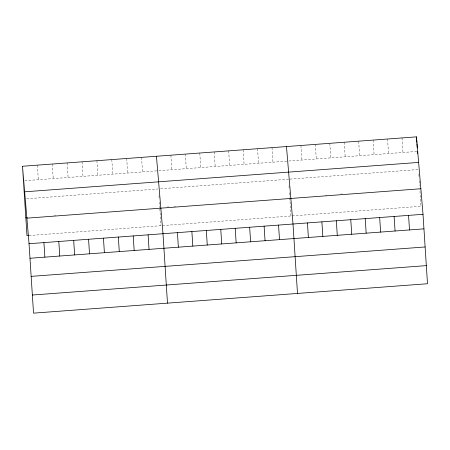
<?xml version="1.0" encoding="UTF-8"?>
<svg xmlns="http://www.w3.org/2000/svg" width="450" height="450" viewBox="0 0 450 450"><rect width="100%" height="100%" fill="white"/><g stroke="black" fill="none" stroke-linecap="round" stroke-linejoin="round"><path stroke-width="0.34" stroke-dasharray="2.25 1.69" d="M24.795 180.709L156.713 170.859M158.766 170.708L286.712 161.156M288.776 161.004L416.723 151.453M26.64 198.771L157.888 188.972M160.627 188.769L288.574 179.218M289.946 179.117L418.584 169.515M54.231 215.46L55.586 215.359M167.338 207.017L168.711 206.916M174.218 206.505L175.59 206.404M325.553 195.21L326.925 195.109M340.684 194.079L342.062 193.978M29.019 235.541L420.964 206.286L419.878 189.568M418.882 174.178L419.057 176.844M419.316 180.844L419.619 185.513M402.024 137.931L402.969 152.482M387.579 139.011L388.519 153.557M373.134 140.091L374.074 154.637M358.689 141.165L359.629 155.717M344.244 142.245L345.184 156.791M329.799 143.325L330.739 157.871M315.354 144.399L316.294 158.951M300.909 145.479L301.849 160.031M289.001 185.884L289.131 187.881M289.434 192.549L289.693 196.549M289.777 197.882L290.953 215.994M272.014 147.639L272.959 162.186M257.569 148.714L258.508 163.266M243.124 149.794L244.063 164.34M228.679 150.874L229.618 165.42M214.234 151.948L215.173 166.5M199.789 153.028L200.728 167.574M185.344 154.108L186.283 168.654M170.899 155.183L171.838 169.734M158.991 195.587L159.165 198.253M159.424 202.252L159.767 207.585M159.857 208.974L160.942 225.697M141.564 157.376L142.509 171.922M126.686 158.484L127.626 173.031M111.802 159.598L112.742 174.144M96.919 160.706L97.858 175.252M82.035 161.814L82.974 176.366M67.151 162.928L68.091 177.474M52.267 164.036L53.207 178.588M37.384 165.15L38.323 179.696"/><path stroke-width="0.67" d="M22.5 166.258L416.469 136.856L423.011 214.307L427.5 283.742L33.531 313.144L29.036 243.714L22.5 166.258L26.989 235.693L28.344 235.592M24.66 191.818L418.629 162.416M25.819 217.581L27.174 217.479M26.882 218.154L420.851 188.747M29.036 243.714L423.011 214.307M29.981 258.261L423.951 228.853M31.151 276.373L425.121 246.966M32.355 295.031L426.33 265.629M286.459 146.559L293.001 224.01L297.489 293.445M156.448 156.263L162.99 233.713L167.479 303.148M416.469 136.856L416.829 142.397M416.919 143.781L417.189 147.938M417.414 151.403L417.549 153.495M408.566 215.381L409.506 229.933M394.121 216.461L395.061 231.013M379.671 217.541L380.616 232.088M365.226 218.621L366.171 233.167M350.781 219.696L351.72 234.248M336.336 220.776L337.275 235.322M321.891 221.856L322.83 236.402M307.446 222.93L308.385 237.482M278.556 225.09L279.495 239.636M264.111 226.164L265.05 240.716M249.66 227.244L250.605 241.791M235.215 228.324L236.16 242.871M220.77 229.399L221.709 243.951M206.325 230.479L207.264 245.025M191.88 231.559L192.819 246.105M177.435 232.633L178.374 247.185M148.106 234.827L149.046 249.373M133.222 235.935L134.162 250.481M118.339 237.049L119.278 251.595M103.455 238.157L104.394 252.703M88.571 239.271L89.511 253.817M73.688 240.379L74.627 254.925M58.804 241.493L59.743 256.039M43.92 242.601L44.865 257.147"/></g></svg>
